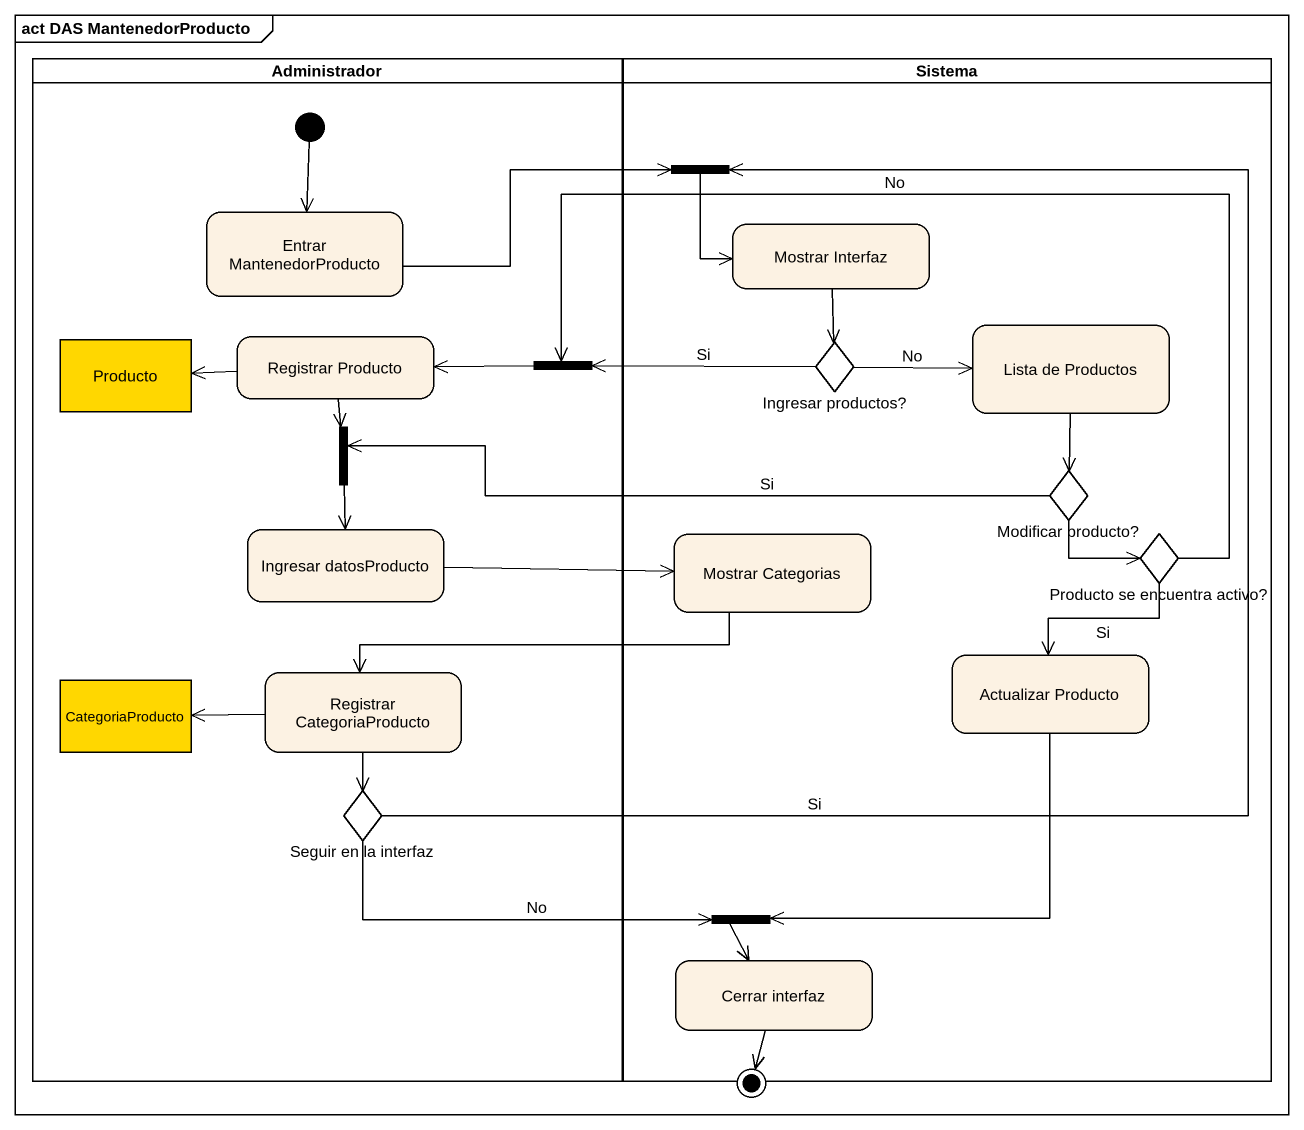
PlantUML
@startuml
mainframe act DAS MantenedorProducto
hide empty description
state Administrador <<partition>> {
  state "Entrar MantenedorProducto" as Entrar_MantenedorProducto
  state Producto <<object>> #FFD700
  state "Registrar Producto" as Registrar_Producto
  state fork2 <<join>>
  state fork3 <<join>>
  state "Ingresar datosProducto" as Ingresar_datosProducto
  state "Registrar CategoriaProducto" as Registrar_CategoriaProducto
  state CategoriaProducto <<object>> #FFD700
  state "Seguir en la interfaz" as Seguir_en_la_interfaz <<choice>>
  [*] --> Entrar_MantenedorProducto
}
state Sistema <<partition>> {
  state fork1 <<join>>
  state "Mostrar Interfaz" as Mostrar_Interfaz
  state "Ingresar productos?" as Ingresar_productos <<choice>>
  state "Lista de Productos" as Lista_de_Productos
  state "Modificar producto?" as Modificar_producto <<choice>>
  state "Mostrar Categorias" as Mostrar_Categorias
  state "Producto se encuentra activo?" as Producto_se_encuentra_activo <<choice>>
  state "Actualizar Producto" as Actualizar_Producto
  state fork4 <<join>>
  state "Cerrar interfaz" as Cerrar_interfaz
}
state final1 <<end>>
Entrar_MantenedorProducto -right-> fork1
fork1 --> Mostrar_Interfaz
Mostrar_Interfaz --> Ingresar_productos
Registrar_Producto -left-> Producto
Registrar_Producto --> fork3
Ingresar_productos -right-> Lista_de_Productos : No
Ingresar_productos -left-> fork2 : Si
Lista_de_Productos --> Modificar_producto
fork2 -left-> Registrar_Producto
fork3 --> Ingresar_datosProducto
Modificar_producto -left-> fork3 : Si
Modificar_producto --> Producto_se_encuentra_activo
Ingresar_datosProducto -right-> Mostrar_Categorias
Mostrar_Categorias -left-> Registrar_CategoriaProducto
Producto_se_encuentra_activo -left-> fork2 : No
Producto_se_encuentra_activo --> Actualizar_Producto : Si
Registrar_CategoriaProducto -left-> CategoriaProducto
Registrar_CategoriaProducto --> Seguir_en_la_interfaz
Actualizar_Producto --> fork4
Seguir_en_la_interfaz -up-> fork1 : Si
Seguir_en_la_interfaz -right-> fork4 : No
fork4 --> Cerrar_interfaz
Cerrar_interfaz --> final1
@enduml
